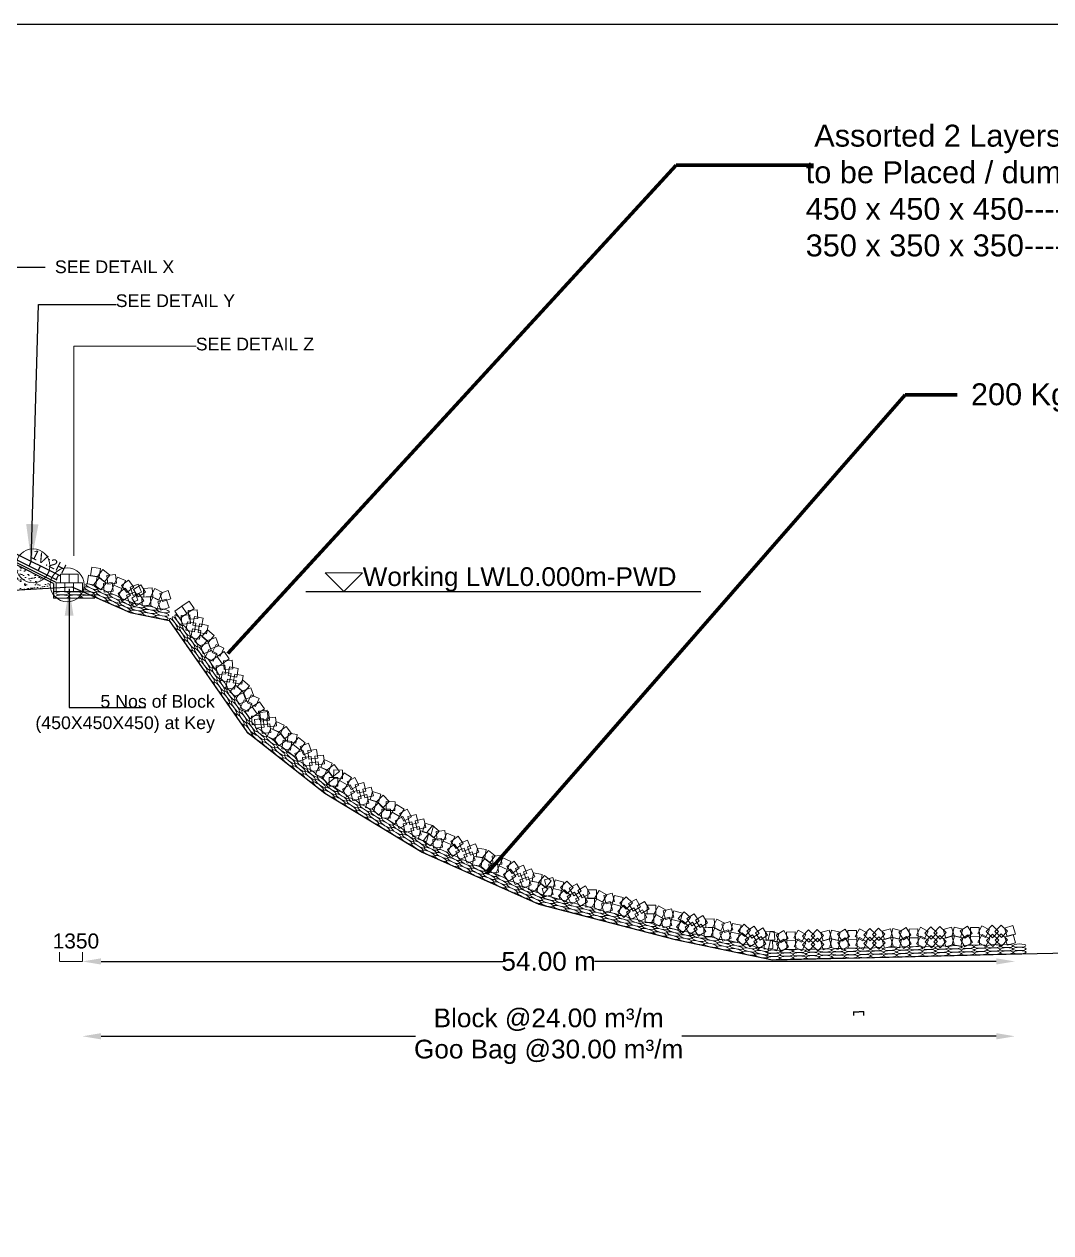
# Model space of a CAD drawing. Header units: inches. Extents: x 66615 to 414904, y -29123 to 90068.
# Drawn here: x 153969 to 156711, y 76507 to 79737 of the extents above; entities that cross this region are included whole.
import ezdxf

# ---------------------------------------------------------------- set-up
doc = ezdxf.new("R2010")
doc.units = ezdxf.units.IN
doc.header["$LTSCALE"] = 7
doc.header["$MEASUREMENT"] = 0
doc.header["$PDMODE"] = 3
for name, color, linetype, lineweight in [('Cross Section Labels', 7, 'Continuous', 9), ('Existing_Bed_Level for Xsection', 7, 'Continuous', 25), ('Long Section Labels', 7, 'Continuous', 9)]:
    doc.layers.add(name, color=color, linetype=linetype, lineweight=lineweight)
doc.styles.get("Standard").update_dxf_attribs({"font": 'arial.ttf'})
doc.dimstyles.new('Appron Lebeling Style', dxfattribs={"dimtxt": 50, "dimasz": 50, "dimexe": 0.18, "dimexo": 0.0625, "dimgap": 0.09, "dimtad": 0, "dimtih": 1, "dimtoh": 1, "dimdec": 4, "dimzin": 0, "dimdsep": 46, "dimtxsty": 'Standard', "dimcen": 0.09, "dimse1": 1, "dimse2": 1, "dimadec": 0, "dimazin": 0, "dimtfac": 1, "dimtdec": 4, "dimtofl": 0, "dimtmove": 0, "dimatfit": 3, "dimfxl": 1, "dimtolj": 1, "dimtzin": 0, "dimarcsym": 0})
doc.dimstyles.get("Standard").update_dxf_attribs({"dimtxt": 0.18, "dimasz": 0.18, "dimexe": 0.18, "dimexo": 0.0625, "dimgap": 0.09, "dimtad": 0, "dimtih": 1, "dimtoh": 1, "dimdec": 4, "dimzin": 0, "dimdsep": 46, "dimtxsty": 'Standard', "dimcen": 0.09, "dimadec": 0, "dimazin": 0, "dimtfac": 1, "dimtdec": 4, "dimtofl": 0, "dimtmove": 0, "dimatfit": 3, "dimfxl": 1, "dimtolj": 1, "dimtzin": 0, "dimarcsym": 0})

# ---------------------------------------------------------------- blocks, each defined once
blk = doc.blocks.new('*D41')
at = {"layer": 'Cross Section Labels', "color": 0, "lineweight": -2, "transparency": 16777216}
for p, q in [((154174.3, 77232.5), (155247.2, 77232.5)), ((156565.3, 77232.5), (155492.4, 77232.5))]:
    blk.add_line(p, q, dxfattribs=at)
at = {"layer": 'Cross Section Labels', "color": 0, "transparency": 16777216}
for points in [[(154174.3, 77240.9), (154174.3, 77224.2), (154124.3, 77232.5)], [(156565.3, 77240.9), (156565.3, 77224.2), (156615.3, 77232.5)]]:
    blk.add_solid(points, dxfattribs=at)
at = {"layer": 'Defpoints', "color": 0, "transparency": 16777216}
for p in [(154124.3, 78220.5), (156615.3, 77252.3), (156615.3, 77232.5)]:
    blk.add_point(p, dxfattribs=at)
at = {"layer": 'Cross Section Labels', "color": 0, "transparency": 16777216, "insert": (155369.8, 77232.5), "char_height": 50, "attachment_point": 5}
blk.add_mtext('\\A1;54.00 m', dxfattribs=at)
blk = doc.blocks.new('*D42')
at = {"layer": 'Cross Section Labels', "color": 0, "lineweight": -2, "transparency": 16777216}
for p, q in [((154174.3, 77032.5), (155014.2, 77032.5)), ((156565.3, 77032.5), (155725.4, 77032.5))]:
    blk.add_line(p, q, dxfattribs=at)
at = {"layer": 'Cross Section Labels', "color": 0, "transparency": 16777216}
for points in [[(154174.3, 77040.9), (154174.3, 77024.2), (154124.3, 77032.5)], [(156565.3, 77040.9), (156565.3, 77024.2), (156615.3, 77032.5)]]:
    blk.add_solid(points, dxfattribs=at)
at = {"layer": 'Defpoints', "color": 0, "transparency": 16777216}
for p in [(154124.3, 78220.5), (156615.3, 77252.3), (156615.3, 77032.5)]:
    blk.add_point(p, dxfattribs=at)
at = {"layer": 'Cross Section Labels', "color": 0, "transparency": 16777216, "insert": (155369.8, 77032.5), "char_height": 50, "attachment_point": 5}
blk.add_mtext('\\A1;Block @24.00 m³/m ^JGoo Bag @30.00 m³/m ', dxfattribs=at)
blk = doc.blocks.new('*D43')
at = {"layer": 'Cross Section Labels', "color": 0, "lineweight": -2, "transparency": 16777216}
for p, q in [((156185.3, 77088.1), (156185.3, 77098.3)), ((156185.5, 77098.1), (156198.2, 77098.1)), ((156212, 77098.1), (156199.3, 77098.1)), ((156212.2, 77088.1), (156212.2, 77098.3))]:
    blk.add_line(p, q, dxfattribs=at)
at = {"layer": 'Cross Section Labels', "color": 0, "transparency": 16777216}
for points in [[(156185.5, 77098.2), (156185.5, 77098.1), (156185.3, 77098.1)], [(156212, 77098.2), (156212, 77098.1), (156212.2, 77098.1)]]:
    blk.add_solid(points, dxfattribs=at)
at = {"layer": 'Defpoints', "color": 0, "transparency": 16777216}
for p in [(156185.3, 77088), (156212.2, 77098.1), (156212.2, 77088)]:
    blk.add_point(p, dxfattribs=at)
at = {"layer": 'Cross Section Labels', "color": 0, "transparency": 16777216, "insert": (156198.8, 77098.1), "char_height": 0.18, "attachment_point": 5}
blk.add_mtext('\\A1;26.9100', dxfattribs=at)

msp = doc.modelspace()

# ---------------------------------------------------------------- hatches: boundary and pattern name
at = {"layer": 'Cross Section Labels'}
h = msp.add_hatch(dxfattribs=at)
h.set_pattern_fill('AR-SAND', color=256, scale=10, style=0)
h.set_pattern_definition([(37.5, (7493.77, 156424.807), (-0.6299336, 19.2682377), [0, -15.2, 0, -17, 0, -16.25]), (7.5, (7493.77, 156424.807), (17.697767, 28.2214607), [0, -8.2, 0, -13.7, 0, -5.25]), (327.5, (7481.47, 156424.807), (31.1414186, 0.0565905), [0, -5, 0, -18, 0, -23.5]), (317.5, (7481.47, 156424.807), (30.061266, 8.7767556), [0, -2.5, 0, -11.8, 0, -13.5])])
h.paths.add_polyline_path([(153947.16941, 78289.5636, -0.0159602917), (153947.26163, 78292.45199), (153932.60961, 78299.778), (153921.95026, 78299.778, -0.5772823505), (153843.5313, 78299.778), (153837.9695, 78299.778), (153837.9695, 78315.66677, -0.0374500149), (153837.4629, 78322.42093, -0.0248765138), (153837.68678, 78326.918), (153692.59664, 78326.918), (153601.99676, 78262.95621), (153731.75902, 78243.92441), (153939.75902, 78224.68441), (154039.40449, 78229.99884, -0.0471541176), (154038.60265, 78238.48223, -0.0441403114), (154039.30565, 78246.42997), (154021.86938, 78255.14811, -0.6403103031)])
h.paths.add_polyline_path([(153921.95026, 78299.778), (153843.5313, 78299.778, 0.5772823505)], flags=17)
h.paths.add_polyline_path([(153947.26163, 78292.45199, 0.0159602917), (153947.16941, 78289.5636, 0.6403103031), (154021.86938, 78255.14811)], flags=17)

# ---------------------------------------------------------------- linework, layer by layer
at = {"color": 0, "linetype": 'Continuous', "lineweight": -3, "ltscale": 0.5}
for p, q in [((154057.17835, 78251.05691), (153932.59618, 78313.348)), ((154066.43513, 78261.60024), (153939.26235, 78325.18663)), ((154054.00496, 78245.05775), (153930.99446, 78306.563)), ((154047.21996, 78242.47282), (153932.60961, 78299.778)), ((153981.74317, 78288.7745), (153987.81186, 78300.91188)), ((154006.01793, 78276.63712), (154012.08661, 78288.7745)), ((154030.29268, 78264.49975), (154036.36137, 78276.63712)), ((154054.56743, 78252.36237), (154060.63612, 78264.49975))]:
    msp.add_line(p, q, dxfattribs=at)
at = {"color": 0, "lineweight": -3, "ltscale": 0.5}
msp.add_line((154047.21996, 78242.47282), (154047.21996, 78202.79801), dxfattribs=at)
msp.add_lwpolyline([(152575.75902, 79736.68441), (162575.75902, 79736.68441), (162575.75902, 72665.68441), (152575.75902, 72665.68441)], close=True)
at = {"layer": 'Cross Section Labels'}
for p, q in [((154054.13918, 78220.52441), (154047.21996, 78220.52441)), ((154047.21996, 78202.79801), (154157.55739, 78202.79801)), ((154063.58918, 77232.52441), (154063.58918, 77257.52441)), ((154124.33918, 77232.52441), (154124.33918, 77257.52441)), ((154063.76918, 77232.52441), (154093.43044, 77232.52441)), ((154124.15918, 77232.52441), (154093.43044, 77232.52441))]:
    msp.add_line(p, q, dxfattribs=at)
msp.add_lwpolyline([(154101.5141, 78316.06986), (154101.5141, 78876.57871), (154428.65966, 78876.57871)], dxfattribs=at)
msp.add_lwpolyline([(154823.02913, 78220.52441), (154873.02913, 78270.52441), (154773.02913, 78270.52441)], close=True, dxfattribs=at)
for centre in [(153992.44728, 78289.5636), (154083.88053, 78238.48223)]:
    msp.add_circle(centre, 45.27788, dxfattribs=at)
msp.add_solid([(154063.76918, 77232.55441), (154063.76918, 77232.49441), (154063.58918, 77232.52441)], dxfattribs=at)
at = {"layer": 'Existing_Bed_Level for Xsection'}
for points in [[(153575.75902, 78266.80441), (153731.75902, 78243.92441), (153939.75902, 78224.68441), (154095.75902, 78233.00441), (154251.75902, 78164.88441), (154355.75902, 78143.56441), (154563.75902, 77846.12441), (154771.75902, 77681.80441), (155031.75902, 77524.76441), (155343.75902, 77385.92441), (155707.75902, 77290.76441), (155967.75902, 77236.68441), (156279.75902, 77243.96441), (156591.75902, 77251.76441), (156799.75902, 77256.44441), (157111.75902, 77264.76441), (157423.75902, 77274.12441), (157735.75902, 77300.17641), (158047.75902, 77299.60441), (158411.75902, 77310.52441)], [(154721.19003, 78220.52441), (155776.64441, 78220.52441)]]:
    msp.add_lwpolyline(points, dxfattribs=at)
at = {"layer": 'Long Section Labels'}
for points in [[(154173.03465, 78282.13726), (154149.8964, 78285.62742), (154146.40624, 78262.48917), (154169.54449, 78258.99901)], [(154197.60829, 78264.79323), (154179.32091, 78279.39226), (154164.72188, 78261.10488), (154183.00926, 78246.50585)], [(154089.23918, 78267.32441), (154065.83918, 78267.32441), (154065.83918, 78243.92441), (154089.23918, 78243.92441)], [(154112.63918, 78267.32441), (154089.23918, 78267.32441), (154089.23918, 78243.92441), (154112.63918, 78243.92441)], [(154163.6705, 78260.69262), (154140.53224, 78264.18278), (154137.04208, 78241.04453), (154160.18034, 78237.55437)], [(154188.24413, 78243.34859), (154169.95675, 78257.94762), (154155.35772, 78239.66024), (154173.6451, 78225.06121)], [(154212.93795, 78266.51191), (154189.68271, 78263.91312), (154192.2815, 78240.65788), (154215.53674, 78243.25667)], [(154239.45876, 78250.26098), (154218.01412, 78259.62514), (154208.64996, 78238.1805), (154230.0946, 78228.81634)], [(154261.8612, 78232.39518), (154247.9604, 78251.21878), (154229.1368, 78237.31798), (154243.0376, 78218.49438)], [(154077.53918, 78243.92441), (154054.13918, 78243.92441), (154054.13918, 78220.52441), (154077.53918, 78220.52441)], [(154100.93918, 78243.92441), (154077.53918, 78243.92441), (154077.53918, 78220.52441), (154100.93918, 78220.52441)], [(154124.33918, 78243.92441), (154100.93918, 78243.92441), (154100.93918, 78220.52441), (154124.33918, 78220.52441)], [(154203.57379, 78245.06728), (154180.31855, 78242.46848), (154182.91734, 78219.21324), (154206.17258, 78221.81203)], [(154230.0946, 78228.81634), (154208.64996, 78238.1805), (154199.28581, 78216.73586), (154220.73044, 78207.3717)], [(154252.49704, 78210.95054), (154238.59624, 78229.77414), (154219.77265, 78215.87334), (154233.67344, 78197.04974)], [(154264.20698, 78219.20879), (154242.41847, 78210.67528), (154250.95198, 78188.88677), (154272.74049, 78197.42028)], [(154273.57114, 78240.65343), (154251.78263, 78232.11992), (154260.31614, 78210.33141), (154282.10465, 78218.86492)], [(154288.44071, 78196.38622), (154275.54661, 78215.91319), (154256.01965, 78203.01909), (154268.91375, 78183.49213)], [(154293.13998, 78219.30951), (154280.24588, 78238.83647), (154260.71892, 78225.94237), (154273.61302, 78206.41541)], [(154310.83256, 78230.30501), (154287.47439, 78228.90649), (154288.87291, 78205.54832), (154312.23108, 78206.94684)], [(154338.47609, 78218.45114), (154317.55226, 78228.92747), (154307.07594, 78208.00364), (154327.99976, 78197.52732)], [(154353.11307, 78223.32055), (154330.90687, 78215.94189), (154338.28552, 78193.73569), (154360.49173, 78201.11435)], [(154306.13329, 78207.38173), (154282.77512, 78205.98321), (154284.17363, 78182.62504), (154307.5318, 78184.02356)], [(154333.77682, 78195.52786), (154312.85299, 78206.00419), (154302.37666, 78185.08036), (154323.30049, 78174.60403)], [(154348.4138, 78200.39727), (154326.20759, 78193.01861), (154333.58625, 78170.81241), (154355.79245, 78178.19107)], [(154403.65947, 78162.17538), (154390.24946, 78181.35171), (154371.07313, 78167.94169), (154384.48315, 78148.76536)], [(154422.8358, 78175.5854), (154409.42578, 78194.76172), (154390.24946, 78181.35171), (154403.65947, 78162.17538)], [(154413.45141, 78135.24633), (154411.4122, 78158.5573), (154388.10122, 78156.51809), (154390.14044, 78133.20712)], [(154432.62774, 78148.65635), (154430.58853, 78171.96732), (154407.27755, 78169.92811), (154409.31676, 78146.61713)], [(154446.92614, 78149.59282), (154423.88575, 78153.67939), (154419.79918, 78130.63899), (154442.83958, 78126.55242)], [(154427.74982, 78136.1828), (154404.70942, 78140.26937), (154400.62285, 78117.22897), (154423.66325, 78113.1424)], [(154437.08407, 78093.97363), (154441.15229, 78117.01727), (154418.10864, 78121.08549), (154414.04042, 78098.04185)], [(154456.26039, 78107.38365), (154460.32861, 78130.42729), (154437.28497, 78134.49551), (154433.21675, 78111.45187)], [(154476.66662, 78103.19863), (154458.74732, 78118.24718), (154443.69877, 78100.32788), (154461.61807, 78085.27933)], [(154457.49029, 78089.78861), (154439.57099, 78104.83716), (154424.52245, 78086.91786), (154442.44175, 78071.86931)], [(154488.58309, 78075.58203), (154480.59762, 78097.5773), (154458.60234, 78089.59183), (154466.58781, 78067.59655)], [(154469.40676, 78062.17201), (154461.42129, 78084.16729), (154439.42601, 78076.18181), (154447.41149, 78054.18654)], [(154483.38166, 78055.64097), (154462.18602, 78065.55584), (154452.27115, 78044.3602), (154473.46679, 78034.44533)], [(154502.55799, 78069.05099), (154481.36234, 78078.96586), (154471.44747, 78057.77022), (154492.64312, 78047.85535)], [(154516.70592, 78041.35113), (154503.2959, 78060.52745), (154484.11958, 78047.11743), (154497.52959, 78027.94111)], [(154497.52959, 78027.94111), (154484.11958, 78047.11743), (154464.94325, 78033.70742), (154478.35327, 78014.53109)], [(154507.32153, 78001.01205), (154505.28232, 78024.32303), (154481.97135, 78022.28382), (154484.01056, 77998.97284)], [(154526.49786, 78014.42207), (154524.45865, 78037.73305), (154501.14767, 78035.69384), (154503.18688, 78012.38286)], [(154521.61994, 78001.94853), (154498.57954, 78006.0351), (154494.49297, 77982.9947), (154517.53337, 77978.90813)], [(154540.79627, 78015.35854), (154517.75587, 78019.44511), (154513.6693, 77996.40471), (154536.7097, 77992.31815)], [(154550.13051, 77973.14937), (154554.19873, 77996.19302), (154531.15509, 78000.26124), (154527.08687, 77977.21759)], [(154530.95419, 77959.73935), (154535.02241, 77982.783), (154511.97876, 77986.85122), (154507.91054, 77963.80757)], [(154551.36041, 77955.55434), (154533.44112, 77970.60288), (154518.39257, 77952.68358), (154536.31187, 77937.63504)], [(154570.53674, 77968.96436), (154552.61744, 77984.0129), (154537.56889, 77966.0936), (154555.48819, 77951.04506)], [(154582.45321, 77941.34775), (154574.46774, 77963.34303), (154552.47246, 77955.35756), (154560.45793, 77933.36228)], [(154563.27688, 77927.93773), (154555.29141, 77949.93301), (154533.29614, 77941.94754), (154541.28161, 77919.95226)], [(154577.25178, 77921.4067), (154556.05614, 77931.32157), (154546.14127, 77910.12592), (154567.33692, 77900.21106)], [(154596.42811, 77934.81672), (154575.23246, 77944.73159), (154565.31759, 77923.53594), (154586.51324, 77913.62107)], [(154610.57604, 77907.11685), (154597.16602, 77926.29318), (154577.9897, 77912.88316), (154591.39972, 77893.70683)], [(154591.39972, 77893.70683), (154577.9897, 77912.88316), (154558.81337, 77899.47314), (154572.22339, 77880.29682)], [(154620.36798, 77880.1878), (154618.32877, 77903.49877), (154595.01779, 77901.45956), (154597.057, 77878.14859)], [(154621.59351, 77900.05044), (154598.35182, 77897.33314), (154601.06912, 77874.09144), (154624.31081, 77876.80874)], [(154601.19166, 77866.77778), (154599.15244, 77890.08876), (154575.84147, 77888.04955), (154577.88068, 77864.73857)], [(154607.08789, 77881.68888), (154583.84619, 77878.97158), (154586.56349, 77855.72989), (154609.80518, 77858.44719)], [(154628.17491, 77843.9519), (154625.4391, 77867.19142), (154602.19958, 77864.45561), (154604.93539, 77841.21609)], [(154642.68054, 77862.31345), (154639.94473, 77885.55297), (154616.70521, 77882.81717), (154619.44101, 77859.57765)], [(154663.42784, 77864.17836), (154641.93575, 77873.43309), (154632.68102, 77851.941), (154654.17311, 77842.68627)], [(154682.78813, 77841.15971), (154668.81033, 77859.9262), (154650.04384, 77845.94839), (154664.02164, 77827.18191)], [(154648.92221, 77845.81681), (154627.43012, 77855.07154), (154618.17539, 77833.57945), (154639.66748, 77824.32472)], [(154668.2825, 77822.79816), (154654.3047, 77841.56464), (154635.53821, 77827.58684), (154649.51601, 77808.82035)], [(154698.05138, 77838.92694), (154674.89902, 77842.32227), (154671.5037, 77819.16991), (154694.65606, 77815.77458)], [(154719.57269, 77816.47076), (154701.21113, 77830.97639), (154686.7055, 77812.61483), (154705.06706, 77798.1092)], [(154683.54576, 77820.56538), (154660.3934, 77823.96071), (154656.99807, 77800.80835), (154680.15043, 77797.41302)], [(154705.06706, 77798.1092), (154686.7055, 77812.61483), (154672.19987, 77794.25328), (154690.56143, 77779.74765)], [(154722.19483, 77775.13758), (154713.53305, 77796.87542), (154691.79521, 77788.21364), (154700.45699, 77766.4758)], [(154736.70046, 77793.49913), (154728.03868, 77815.23697), (154706.30084, 77806.5752), (154714.96262, 77784.83736)], [(154750.1244, 77798.51103), (154726.88271, 77795.79373), (154729.60001, 77772.55204), (154752.8417, 77775.26934)], [(154735.61878, 77780.14948), (154712.37708, 77777.43218), (154715.09438, 77754.19049), (154738.33607, 77756.90778)], [(154756.7058, 77742.41249), (154753.96999, 77765.65202), (154730.73047, 77762.91621), (154733.46628, 77739.67669)], [(154771.21143, 77760.77405), (154768.47562, 77784.01357), (154745.2361, 77781.27777), (154747.9719, 77758.03824)], [(154791.95873, 77762.63896), (154770.46664, 77771.89369), (154761.21191, 77750.4016), (154782.704, 77741.14687)], [(154777.4531, 77744.2774), (154755.96101, 77753.53213), (154746.70628, 77732.04004), (154768.19837, 77722.78531)], [(154796.81339, 77721.25875), (154782.83559, 77740.02524), (154764.0691, 77726.04744), (154778.0469, 77707.28095)], [(154811.31902, 77739.62031), (154797.34122, 77758.38679), (154778.57473, 77744.40899), (154792.55253, 77725.6425)], [(154819.20871, 77743.80118), (154795.81356, 77744.27747), (154795.33728, 77720.88231), (154818.73243, 77720.40603)], [(154843.36688, 77724.20961), (154823.33698, 77736.30767), (154811.23892, 77716.27777), (154831.26882, 77704.17971)], [(154807.11065, 77723.77128), (154783.7155, 77724.24756), (154783.23922, 77700.85241), (154806.63437, 77700.37613)], [(154831.26882, 77704.17971), (154811.23892, 77716.27777), (154799.14086, 77696.24786), (154819.17076, 77684.1498)], [(154851.13226, 77683.52784), (154839.82262, 77704.01325), (154819.33721, 77692.70361), (154830.64685, 77672.2182)], [(154863.23032, 77703.55774), (154851.92068, 77724.04315), (154831.43527, 77712.73351), (154842.74491, 77692.2481)], [(154875.92296, 77710.20744), (154853.20283, 77704.60782), (154858.80244, 77681.88769), (154881.52257, 77687.48731)], [(154901.55928, 77675.40052), (154895.94158, 77698.11619), (154873.22592, 77692.49849), (154878.84362, 77669.78282)], [(154863.8249, 77690.17754), (154841.10477, 77684.57792), (154846.70438, 77661.85779), (154869.42451, 77667.45741)], [(154889.46122, 77655.37062), (154883.84352, 77678.08629), (154861.12786, 77672.46858), (154866.74556, 77649.75292)], [(154909.813, 77659.8129), (154887.33309, 77666.3101), (154880.83589, 77643.83019), (154903.3158, 77637.33299)], [(154921.91106, 77679.8428), (154899.43115, 77686.34), (154892.93395, 77663.86009), (154915.41386, 77657.36289)], [(154943.99541, 77659.42319), (154927.7826, 77676.29639), (154910.9094, 77660.08358), (154927.1222, 77643.21038)], [(154931.89735, 77639.39329), (154915.68454, 77656.26649), (154898.81134, 77640.05368), (154915.02414, 77623.18048)], [(154947.31996, 77639.08486), (154923.92481, 77639.56114), (154923.44852, 77616.16599), (154946.84368, 77615.6897)], [(154959.41802, 77659.11476), (154936.02287, 77659.59104), (154935.54658, 77636.19589), (154958.94174, 77635.71961)], [(154983.57619, 77639.52318), (154963.54628, 77651.62125), (154951.44822, 77631.59134), (154971.47813, 77619.49328)], [(155003.43963, 77618.87132), (154992.12999, 77639.35673), (154971.64458, 77628.04709), (154982.95422, 77607.56168)], [(154971.47813, 77619.49328), (154951.44822, 77631.59134), (154939.35016, 77611.56144), (154959.38006, 77599.46338)], [(154991.34157, 77598.84142), (154980.03193, 77619.32683), (154959.54652, 77608.01719), (154970.85616, 77587.53178)], [(155004.03421, 77605.49111), (154981.31407, 77599.8915), (154986.91369, 77577.17137), (155009.63382, 77582.77098)], [(155016.13227, 77625.52102), (154993.41214, 77619.9214), (154999.01175, 77597.20127), (155021.73188, 77602.80088)], [(155041.76859, 77590.7141), (155036.15089, 77613.42977), (155013.43522, 77607.81206), (155019.05293, 77585.0964)], [(155062.12036, 77595.15638), (155039.64045, 77601.65358), (155033.14325, 77579.17367), (155055.62316, 77572.67647)], [(155029.67053, 77570.6842), (155024.05283, 77593.39987), (155001.33716, 77587.78216), (155006.95487, 77565.0665)], [(155050.0223, 77575.12648), (155027.54239, 77581.62368), (155021.04519, 77559.14377), (155043.5251, 77552.64657)], [(155068.07034, 77559.4915), (155049.88526, 77574.21777), (155035.15899, 77556.0327), (155053.34406, 77541.30642)], [(155077.58389, 77580.87028), (155059.39882, 77595.59655), (155044.67255, 77577.41148), (155062.85762, 77562.6852)], [(155092.92517, 77582.48196), (155069.65236, 77580.04549), (155072.08883, 77556.77268), (155095.36164, 77559.20915)], [(155119.33195, 77566.04637), (155097.95317, 77575.55993), (155088.43961, 77554.18115), (155109.81839, 77544.66759)], [(155083.41161, 77561.10318), (155060.1388, 77558.66671), (155062.57527, 77535.3939), (155085.84808, 77537.83037)], [(155109.81839, 77544.66759), (155088.43961, 77554.18115), (155078.92605, 77532.80237), (155100.30483, 77523.28881)], [(155132.09563, 77526.64592), (155118.32651, 77545.56605), (155099.40638, 77531.79693), (155113.1755, 77512.8768)], [(155141.60918, 77548.0247), (155127.84006, 77566.94483), (155108.91993, 77553.17571), (155122.68905, 77534.25558)], [(155153.37646, 77556.20105), (155131.52894, 77547.81977), (155139.91022, 77525.97225), (155161.75774, 77534.35353)], [(155183.14188, 77524.85201), (155174.7432, 77546.69285), (155152.90236, 77538.29417), (155161.30104, 77516.45333)], [(155202.78333, 77531.79044), (155179.66999, 77535.44196), (155176.01847, 77512.32862), (155199.13181, 77508.67711)], [(155143.8629, 77534.82227), (155122.01538, 77526.44099), (155130.39666, 77504.59347), (155152.24418, 77512.97475)], [(155173.62832, 77503.47323), (155165.22964, 77525.31407), (155143.3888, 77516.91539), (155151.78748, 77495.07455)], [(155193.26977, 77510.41166), (155170.15643, 77514.06318), (155166.50491, 77490.94984), (155189.61825, 77487.29833)], [(155217.72179, 77492.8966), (155199.53672, 77507.62287), (155184.81045, 77489.4378), (155202.99552, 77474.71152)], [(155227.23535, 77514.27538), (155209.05028, 77529.00165), (155194.32401, 77510.81658), (155212.50908, 77496.0903)], [(155242.57663, 77515.88706), (155219.30382, 77513.45059), (155221.74029, 77490.17778), (155245.0131, 77492.61425)], [(155268.98341, 77499.45147), (155247.60463, 77508.96503), (155238.09107, 77487.58625), (155259.46985, 77478.07269)], [(155233.06307, 77494.50828), (155209.79026, 77492.07181), (155212.22673, 77468.799), (155235.49954, 77471.23547)], [(155259.46985, 77478.07269), (155238.09107, 77487.58625), (155228.57751, 77466.20747), (155249.95629, 77456.69391)], [(155281.74709, 77460.05102), (155267.97797, 77478.97115), (155249.05784, 77465.20203), (155262.82696, 77446.2819)], [(155291.26064, 77481.4298), (155277.49152, 77500.34993), (155258.57139, 77486.58081), (155272.34051, 77467.66068)], [(155303.02792, 77489.60615), (155281.1804, 77481.22487), (155289.56168, 77459.37735), (155311.4092, 77467.75863)], [(155332.79334, 77458.25711), (155324.39466, 77480.09795), (155302.55382, 77471.69927), (155310.9525, 77449.85843)], [(155293.51436, 77468.22737), (155271.66684, 77459.84609), (155280.04812, 77437.99857), (155301.89564, 77446.37985)], [(155323.27978, 77436.87833), (155314.8811, 77458.71917), (155293.04026, 77450.32049), (155301.43894, 77428.47965)], [(155342.92123, 77443.81676), (155319.80789, 77447.46828), (155316.15637, 77424.35494), (155339.26971, 77420.70343)], [(155352.43479, 77465.19554), (155329.32145, 77468.84706), (155325.66993, 77445.73372), (155348.78327, 77442.08221)], [(155367.37325, 77426.3017), (155349.18818, 77441.02797), (155334.46191, 77422.8429), (155352.64698, 77408.11662)], [(155376.88681, 77447.68048), (155358.70174, 77462.40675), (155343.97546, 77444.22168), (155362.16054, 77429.4954)], [(155381.30359, 77456.31707), (155358.73455, 77450.1366), (155364.91502, 77427.56756), (155387.48407, 77433.74803)], [(155410.02729, 77444.38411), (155387.38814, 77450.30263), (155381.46962, 77427.66348), (155404.10877, 77421.74496)], [(155434.93354, 77430.21601), (155418.27687, 77446.6512), (155401.84168, 77429.99454), (155418.49834, 77413.55935)], [(155445.21816, 77440.19338), (155425.02013, 77428.37815), (155436.83536, 77408.18012), (155457.03339, 77419.99535)], [(155375.38507, 77433.67792), (155352.81603, 77427.49745), (155358.9965, 77404.92841), (155381.56555, 77411.10888)], [(155404.10877, 77421.74496), (155381.46962, 77427.66348), (155375.5511, 77405.02433), (155398.19025, 77399.10581)], [(155429.01501, 77407.57686), (155412.35835, 77424.01205), (155395.92316, 77407.35539), (155412.57982, 77390.9202)], [(155439.29964, 77417.55423), (155419.10161, 77405.739), (155430.91684, 77385.54097), (155451.11487, 77397.3562)], [(155473.75735, 77391.45043), (155461.92604, 77411.63904), (155441.73743, 77399.80773), (155453.56873, 77379.61912)], [(155479.67587, 77414.08958), (155467.84456, 77434.27819), (155447.65595, 77422.44688), (155459.48726, 77402.25827)], [(155497.93118, 77424.12312), (155474.53165, 77423.97584), (155474.67893, 77400.5763), (155498.07847, 77400.72359)], [(155524.90119, 77410.8078), (155504.5676, 77422.38817), (155492.98722, 77402.05458), (155513.32082, 77390.47421)], [(155539.77764, 77414.88743), (155517.2086, 77408.70696), (155523.38907, 77386.13791), (155545.95812, 77392.31839)], [(155568.50134, 77402.95447), (155545.86219, 77408.87299), (155539.94367, 77386.23384), (155562.58282, 77380.31532)], [(155492.01266, 77401.48397), (155468.61313, 77401.33669), (155468.76041, 77377.93715), (155492.15995, 77378.08444)], [(155518.98267, 77388.16865), (155498.64908, 77399.74902), (155487.0687, 77379.41543), (155507.4023, 77367.83506)], [(155533.85912, 77392.24828), (155511.29008, 77386.06781), (155517.47055, 77363.49876), (155540.0396, 77369.67924)], [(155562.58282, 77380.31532), (155539.94367, 77386.23384), (155534.02515, 77363.59469), (155556.6643, 77357.67617)], [(155587.48906, 77366.14721), (155570.8324, 77382.58241), (155554.39721, 77365.92575), (155571.05387, 77349.49055)], [(155593.40759, 77388.78636), (155576.75092, 77405.22156), (155560.31573, 77388.5649), (155576.97239, 77372.1297)], [(155597.77369, 77376.12459), (155577.57566, 77364.30936), (155589.39089, 77344.11133), (155609.58892, 77355.92656)], [(155603.69221, 77398.76374), (155583.49418, 77386.94851), (155595.30941, 77366.75048), (155615.50744, 77378.56571)], [(155638.14992, 77372.65994), (155626.31861, 77392.84855), (155606.13, 77381.01724), (155617.96131, 77360.82863)], [(155656.40523, 77382.69348), (155633.0057, 77382.54619), (155633.15298, 77359.14666), (155656.55252, 77359.29394)], [(155683.37524, 77369.37816), (155663.04165, 77380.95853), (155651.46127, 77360.62494), (155671.79487, 77349.04456)], [(155632.2314, 77350.02079), (155620.40009, 77370.2094), (155600.21148, 77358.37809), (155612.04279, 77338.18948)], [(155650.48671, 77360.05433), (155627.08718, 77359.90704), (155627.23446, 77336.50751), (155650.634, 77336.65479)], [(155677.45672, 77346.73901), (155657.12313, 77358.31938), (155645.54275, 77337.98579), (155665.87635, 77326.40541)], [(155692.33317, 77350.81864), (155669.76413, 77344.63816), (155675.9446, 77322.06912), (155698.51365, 77328.24959)], [(155698.25169, 77373.45779), (155675.68265, 77367.27731), (155681.86312, 77344.70827), (155704.43217, 77350.88874)], [(155721.05687, 77338.88567), (155698.41772, 77344.80419), (155692.4992, 77322.16504), (155715.13835, 77316.24652)], [(155726.97539, 77361.52482), (155704.33624, 77367.44334), (155698.41772, 77344.80419), (155721.05687, 77338.88567)], [(155744.19585, 77326.6075), (155726.72878, 77342.17867), (155711.15761, 77324.7116), (155728.62468, 77309.14043)], [(155748.96106, 77349.51717), (155731.49399, 77365.08834), (155715.92282, 77347.62126), (155733.38989, 77332.05009)], [(155758.72757, 77360.00224), (155739.15337, 77347.17997), (155751.97564, 77327.60577), (155771.54984, 77340.42804)], [(155794.46219, 77335.67573), (155781.62433, 77355.23971), (155762.06035, 77342.40186), (155774.89821, 77322.83787)], [(155812.18633, 77346.62028), (155788.82424, 77345.28898), (155790.15554, 77321.92688), (155813.51764, 77323.25819)], [(155839.79565, 77334.68693), (155818.90205, 77345.22342), (155808.36556, 77324.32982), (155829.25916, 77313.79333)], [(155753.96236, 77337.09258), (155734.38816, 77324.2703), (155747.21043, 77304.6961), (155766.78463, 77317.51838)], [(155789.69698, 77312.76607), (155776.85912, 77332.33005), (155757.29514, 77319.49219), (155770.133, 77299.92821)], [(155807.42112, 77323.71062), (155784.05903, 77322.37931), (155785.39033, 77299.01722), (155808.75243, 77300.34852)], [(155835.03044, 77311.77726), (155814.13684, 77322.31375), (155803.60035, 77301.42015), (155824.49395, 77290.88366)], [(155849.68136, 77316.60453), (155827.45402, 77309.2898), (155834.76875, 77287.06246), (155856.99609, 77294.37719)], [(155854.44657, 77339.5142), (155832.21923, 77332.19947), (155839.53396, 77309.97213), (155861.7613, 77317.28686)], [(155878.97216, 77306.14051), (155856.0625, 77310.90572), (155851.29729, 77287.99606), (155874.20695, 77283.23085)], [(155883.73737, 77329.05018), (155860.82771, 77333.81539), (155856.0625, 77310.90572), (155878.97216, 77306.14051)], [(155909.32872, 77316.16069), (155891.86165, 77331.73186), (155876.29048, 77314.26479), (155893.75755, 77298.69362)], [(155919.09523, 77326.64577), (155899.52103, 77313.82349), (155912.3433, 77294.24929), (155931.9175, 77307.07157)], [(155954.82985, 77302.31926), (155941.99199, 77321.88324), (155922.42801, 77309.04538), (155935.26587, 77289.4814)], [(155972.55399, 77313.26381), (155949.19189, 77311.93251), (155950.5232, 77288.57041), (155973.8853, 77289.90171)], [(155984.68429, 77306.98863), (155961.94761, 77312.52066), (155956.41559, 77289.78398), (155979.15227, 77284.25195)], [(155997.86171, 77315.00786), (155977.86787, 77302.85029), (155990.02544, 77282.85645), (156010.01928, 77295.01402)], [(156028.7611, 77311.44775), (156005.36746, 77310.9019), (156005.91331, 77287.50827), (156029.30695, 77288.05412)], [(156056.6063, 77304.68752), (156036.06718, 77315.89932), (156024.85538, 77295.3602), (156045.3945, 77284.1484)], [(156063.74508, 77317.11166), (156047.58252, 77300.19032), (156064.50386, 77284.02776), (156080.66642, 77300.9491)], [(156104.05974, 77301.50812), (156087.12554, 77317.6572), (156070.97646, 77300.723), (156087.91066, 77284.57392)], [(156118.84546, 77316.18161), (156096.39154, 77309.59513), (156102.97801, 77287.14122), (156125.43193, 77293.72769)], [(156148.43972, 77310.80959), (156125.70304, 77316.34162), (156120.17101, 77293.60494), (156142.9077, 77288.07291)], [(156161.61714, 77318.82882), (156141.6233, 77306.67125), (156153.78087, 77286.67741), (156173.7747, 77298.83498)], [(156192.51652, 77315.26871), (156169.12289, 77314.72286), (156169.66874, 77291.32923), (156193.06238, 77291.87508)], [(156220.36173, 77308.50848), (156199.8226, 77319.72028), (156188.6108, 77299.18116), (156209.14993, 77287.96936)], [(156227.50051, 77320.93262), (156211.33795, 77304.01128), (156228.25929, 77287.84872), (156244.42185, 77304.77006)], [(156267.81517, 77305.32908), (156250.88097, 77321.47816), (156234.73189, 77304.54396), (156251.66609, 77288.39488)], [(156282.60088, 77320.00257), (156260.14697, 77313.41609), (156266.73344, 77290.96218), (156289.18736, 77297.54865)], [(156312.0774, 77314.68448), (156289.33153, 77320.17863), (156283.83739, 77297.43277), (156306.58325, 77291.93862)], [(156325.24143, 77322.72565), (156305.26788, 77310.53479), (156317.45873, 77290.56123), (156337.43229, 77302.75209)], [(156356.14671, 77319.21701), (156332.75402, 77318.6322), (156333.33884, 77295.2395), (156356.73153, 77295.82432)], [(156384.00313, 77312.50317), (156363.44537, 77323.68075), (156352.26779, 77303.12298), (156372.82556, 77291.94541)], [(156391.12121, 77324.93919), (156374.98686, 77307.99095), (156391.9351, 77291.8566), (156408.06945, 77308.80484)], [(156431.46181, 77309.40282), (156414.50073, 77325.52367), (156398.37988, 77308.5626), (156415.34096, 77292.44175)], [(156446.22306, 77324.10092), (156423.78015, 77317.47705), (156430.40401, 77295.03414), (156452.84693, 77301.658)], [(156475.82623, 77318.7782), (156453.08037, 77324.27235), (156447.58622, 77301.52649), (156470.33209, 77296.03234)], [(156488.99027, 77326.81937), (156469.01671, 77314.62851), (156481.20757, 77294.65496), (156501.18113, 77306.84581)], [(156519.89555, 77323.31073), (156496.50286, 77322.72592), (156497.08767, 77299.33323), (156520.48036, 77299.91804)], [(156547.75197, 77316.5969), (156527.1942, 77327.77447), (156516.01663, 77307.2167), (156536.5744, 77296.03913)], [(156554.87005, 77329.03291), (156538.7357, 77312.08467), (156555.68393, 77295.95032), (156571.81829, 77312.89856)], [(156595.21065, 77313.49655), (156578.24957, 77329.6174), (156562.12872, 77312.65632), (156579.0898, 77296.53547)], [(156610.16281, 77328.14889), (156587.70341, 77321.58112), (156594.27118, 77299.12173), (156616.73058, 77305.6895)], [(155904.56351, 77293.25103), (155887.09644, 77308.8222), (155871.52527, 77291.35512), (155888.99234, 77275.78395)], [(155914.33002, 77303.7361), (155894.75582, 77290.91383), (155907.57809, 77271.33963), (155927.15229, 77284.1619)], [(155950.06464, 77279.40959), (155937.22678, 77298.97358), (155917.6628, 77286.13572), (155930.50066, 77266.57174)], [(155967.78878, 77290.35415), (155944.42668, 77289.02284), (155945.75799, 77265.66074), (155969.12009, 77266.99205)], [(155985.23015, 77283.595), (155962.49346, 77289.12703), (155956.96144, 77266.39035), (155979.69812, 77260.85832)], [(155998.40756, 77291.61423), (155978.41372, 77279.45666), (155990.57129, 77259.46282), (156010.56513, 77271.62039)], [(156029.30695, 77288.05412), (156005.91331, 77287.50827), (156006.45917, 77264.11463), (156029.8528, 77264.66048)], [(156057.15215, 77281.29389), (156036.61303, 77292.50569), (156025.40123, 77271.96656), (156045.94035, 77260.75477)], [(156064.29093, 77293.71803), (156048.12837, 77276.79669), (156065.04971, 77260.63413), (156081.21227, 77277.55547)], [(156104.6056, 77278.11449), (156087.67139, 77294.26357), (156071.52231, 77277.32937), (156088.45652, 77261.18029)], [(156119.39131, 77292.78798), (156096.93739, 77286.2015), (156103.52387, 77263.74759), (156125.97778, 77270.33406)], [(156148.98557, 77287.41596), (156126.24889, 77292.94799), (156120.71687, 77270.21131), (156143.45355, 77264.67928)], [(156162.16299, 77295.43519), (156142.16915, 77283.27762), (156154.32672, 77263.28378), (156174.32055, 77275.44135)], [(156193.06238, 77291.87508), (156169.66874, 77291.32923), (156170.21459, 77267.93559), (156193.60823, 77268.48144)], [(156220.90758, 77285.11485), (156200.36846, 77296.32665), (156189.15666, 77275.78752), (156209.69578, 77264.57573)], [(156228.04636, 77297.53899), (156211.8838, 77280.61765), (156228.80514, 77264.45509), (156244.9677, 77281.37643)], [(156268.36102, 77281.93545), (156251.42682, 77298.08453), (156235.27774, 77281.15033), (156252.21194, 77265.00125)], [(156283.14674, 77296.60894), (156260.69282, 77290.02246), (156267.27929, 77267.56855), (156289.73321, 77274.15502)], [(156312.66221, 77291.29179), (156289.91635, 77296.78594), (156284.4222, 77274.04007), (156307.16807, 77268.54593)], [(156325.82625, 77299.33296), (156305.85269, 77287.1421), (156318.04355, 77267.16854), (156338.01711, 77279.3594)], [(156356.73153, 77295.82432), (156333.33884, 77295.2395), (156333.92365, 77271.84681), (156357.31634, 77272.43163)], [(156384.58795, 77289.11048), (156364.03018, 77300.28806), (156352.85261, 77279.73029), (156373.41038, 77268.55271)], [(156391.70603, 77301.5465), (156375.57168, 77284.59826), (156392.51991, 77268.46391), (156408.65427, 77285.41214)], [(156432.04663, 77286.01013), (156415.08555, 77302.13098), (156398.9647, 77285.1699), (156415.92578, 77269.04905)], [(156446.80788, 77300.70823), (156424.36496, 77294.08436), (156430.98883, 77271.64145), (156453.43174, 77278.26531)], [(156476.41105, 77295.38551), (156453.66519, 77300.87966), (156448.17104, 77278.1338), (156470.9169, 77272.63965)], [(156489.57509, 77303.42668), (156469.60153, 77291.23582), (156481.79238, 77271.26226), (156501.76594, 77283.45312)], [(156520.48036, 77299.91804), (156497.08767, 77299.33323), (156497.67249, 77275.94053), (156521.06518, 77276.52535)], [(156548.33679, 77293.2042), (156527.77902, 77304.38178), (156516.60145, 77283.82401), (156537.15922, 77272.64644)], [(156555.45487, 77305.64022), (156539.32052, 77288.69198), (156556.26875, 77272.55763), (156572.4031, 77289.50587)], [(156595.79546, 77290.10385), (156578.83439, 77306.2247), (156562.71354, 77289.26363), (156579.67461, 77273.14278)], [(156610.68917, 77304.75481), (156588.22978, 77298.18704), (156594.79755, 77275.72765), (156617.25695, 77282.29542)]]:
    msp.add_lwpolyline(points, close=True, dxfattribs=at)
for centre, major_axis in [((154070.30247, 78216.14839), (17.16085, -0.10418)), ((154104.62389, 78215.9737), (17.16085, -0.10418)), ((154138.94531, 78215.7979), (17.16085, -0.10418)), ((154141.96746, 78217.64975), (15.8595, -6.92532)), ((154145.50503, 78225.75106), (15.8595, -6.92532)), ((154149.04261, 78233.85237), (15.8595, -6.92532)), ((154177.22404, 78211.90043), (15.8595, -6.92532)), ((154180.76161, 78220.00173), (15.8595, -6.92532)), ((154212.48061, 78206.1511), (15.8595, -6.92532)), ((154070.24934, 78207.39636), (17.16085, -0.10418)), ((154104.57076, 78207.22166), (17.16085, -0.10418)), ((154138.89218, 78207.04587), (17.16085, -0.10418)), ((154173.68647, 78203.79912), (15.8595, -6.92532)), ((154205.40547, 78189.94849), (15.8595, -6.92532)), ((154208.94304, 78198.04979), (15.8595, -6.92532)), ((154237.12447, 78176.09786), (15.8595, -6.92532)), ((154240.66204, 78184.19916), (15.8595, -6.92532)), ((154244.19962, 78192.30047), (15.8595, -6.92532)), ((154272.56893, 78183.17798), (16.95304, -3.47537)), ((154306.47501, 78176.22723), (16.95304, -3.47537)), ((154269.01837, 78165.85816), (16.95304, -3.47537)), ((154270.79365, 78174.51807), (16.95304, -3.47537)), ((154302.92445, 78158.90742), (16.95304, -3.47537)), ((154304.69973, 78167.56732), (16.95304, -3.47537)), ((154336.83053, 78151.95667), (16.95304, -3.47537)), ((154338.60581, 78160.61658), (16.95304, -3.47537)), ((154340.38109, 78169.27648), (16.95304, -3.47537)), ((154367.62378, 78134.31056), (9.91745, -14.18196)), ((154374.86817, 78139.37656), (9.91745, -14.18196)), ((154382.11255, 78144.44257), (9.91745, -14.18196)), ((154387.45868, 78105.94664), (9.91745, -14.18196)), ((154394.70307, 78111.01265), (9.91745, -14.18196)), ((154401.94746, 78116.07866), (9.91745, -14.18196)), ((154407.29359, 78077.58273), (9.91745, -14.18196)), ((154414.53798, 78082.64873), (9.91745, -14.18196)), ((154421.78237, 78087.71474), (9.91745, -14.18196)), ((154427.12849, 78049.21881), (9.91745, -14.18196)), ((154434.37288, 78054.28482), (9.91745, -14.18196)), ((154441.61727, 78059.35083), (9.91745, -14.18196)), ((154446.9634, 78020.8549), (9.91745, -14.18196)), ((154454.20779, 78025.9209), (9.91745, -14.18196)), ((154461.45218, 78030.98691), (9.91745, -14.18196)), ((154466.7983, 77992.49098), (9.91745, -14.18196)), ((154474.04269, 77997.55699), (9.91745, -14.18196)), ((154481.28708, 78002.62299), (9.91745, -14.18196)), ((154501.12199, 77974.25908), (9.91745, -14.18196)), ((154486.63321, 77964.12707), (9.91745, -14.18196)), ((154493.8776, 77969.19307), (9.91745, -14.18196)), ((154513.7125, 77940.82916), (9.91745, -14.18196)), ((154520.95689, 77945.89516), (9.91745, -14.18196)), ((154506.46812, 77935.76315), (9.91745, -14.18196)), ((154526.30302, 77907.39924), (9.91745, -14.18196)), ((154533.54741, 77912.46524), (9.91745, -14.18196)), ((154540.7918, 77917.53125), (9.91745, -14.18196)), ((154546.13793, 77879.03532), (9.91745, -14.18196)), ((154553.38232, 77884.10133), (9.91745, -14.18196)), ((154560.62671, 77889.16733), (9.91745, -14.18196)), ((154565.97283, 77850.67141), (9.91745, -14.18196)), ((154573.21722, 77855.73741), (9.91745, -14.18196)), ((154580.46161, 77860.80342), (9.91745, -14.18196)), ((154591.72934, 77829.66072), (13.57939, -10.72772)), ((154597.20924, 77836.59731), (13.57939, -10.72772)), ((154602.68914, 77843.5339), (13.57939, -10.72772)), ((154624.36802, 77815.14187), (13.57939, -10.72772)), ((154629.84793, 77822.07846), (13.57939, -10.72772)), ((154618.88812, 77808.20528), (13.57939, -10.72772)), ((154646.0469, 77786.74985), (13.57939, -10.72772)), ((154651.5268, 77793.68643), (13.57939, -10.72772)), ((154657.00671, 77800.62302), (13.57939, -10.72772)), ((154673.20568, 77765.29441), (13.57939, -10.72772)), ((154678.68558, 77772.231), (13.57939, -10.72772)), ((154684.16549, 77779.16758), (13.57939, -10.72772)), ((154705.84436, 77750.77556), (13.57939, -10.72772)), ((154711.32427, 77757.71215), (13.57939, -10.72772)), ((154700.36446, 77743.83897), (13.57939, -10.72772)), ((154727.52324, 77722.38354), (13.57939, -10.72772)), ((154733.00315, 77729.32012), (13.57939, -10.72772)), ((154738.48305, 77736.25671), (13.57939, -10.72772)), ((154754.68202, 77700.9281), (13.57939, -10.72772)), ((154760.16193, 77707.86469), (13.57939, -10.72772)), ((154765.64183, 77714.80127), (13.57939, -10.72772)), ((154786.6235, 77688.31731), (14.81322, -8.94719)), ((154791.19388, 77695.88416), (14.81322, -8.94719)), ((154782.05312, 77680.75045), (14.81322, -8.94719)), ((154811.67957, 77662.85608), (14.81322, -8.94719)), ((154816.24995, 77670.42293), (14.81322, -8.94719)), ((154820.82033, 77677.98978), (14.81322, -8.94719)), ((154850.44678, 77660.09541), (14.81322, -8.94719)), ((154841.30602, 77644.9617), (14.81322, -8.94719)), ((154845.8764, 77652.52856), (14.81322, -8.94719)), ((154870.93247, 77627.06733), (14.81322, -8.94719)), ((154875.50285, 77634.63418), (14.81322, -8.94719)), ((154880.07323, 77642.20103), (14.81322, -8.94719)), ((154909.69968, 77624.30666), (14.81322, -8.94719)), ((154900.55892, 77609.17295), (14.81322, -8.94719)), ((154905.1293, 77616.7398), (14.81322, -8.94719)), ((154930.18537, 77591.27858), (14.81322, -8.94719)), ((154934.75575, 77598.84543), (14.81322, -8.94719)), ((154939.32613, 77606.41228), (14.81322, -8.94719)), ((154959.81182, 77573.3842), (14.81322, -8.94719)), ((154964.3822, 77580.95105), (14.81322, -8.94719)), ((154968.95258, 77588.51791), (14.81322, -8.94719)), ((154994.00865, 77563.05668), (14.81322, -8.94719)), ((154998.57903, 77570.62353), (14.81322, -8.94719)), ((154989.43827, 77555.48983), (14.81322, -8.94719)), ((155019.06472, 77537.59545), (14.81322, -8.94719)), ((155023.6351, 77545.1623), (14.81322, -8.94719)), ((155028.20548, 77552.72915), (14.81322, -8.94719)), ((155052.78337, 77529.92222), (15.8108, -7.0358)), ((155056.37738, 77537.99865), (15.8108, -7.0358)), ((155049.18936, 77521.84579), (15.8108, -7.0358)), ((155080.81095, 77507.77419), (15.8108, -7.0358)), ((155084.40496, 77515.85061), (15.8108, -7.0358)), ((155087.99897, 77523.92704), (15.8108, -7.0358)), ((155112.43254, 77493.70258), (15.8108, -7.0358)), ((155116.02655, 77501.77901), (15.8108, -7.0358)), ((155119.62056, 77509.85543), (15.8108, -7.0358)), ((155151.24215, 77495.78383), (15.8108, -7.0358)), ((155144.05413, 77479.63097), (15.8108, -7.0358)), ((155147.64814, 77487.7074), (15.8108, -7.0358)), ((155175.67572, 77465.55936), (15.8108, -7.0358)), ((155179.26973, 77473.63579), (15.8108, -7.0358)), ((155182.86374, 77481.71222), (15.8108, -7.0358)), ((155214.48533, 77467.64061), (15.8108, -7.0358)), ((155207.29731, 77451.48775), (15.8108, -7.0358)), ((155210.89132, 77459.56418), (15.8108, -7.0358)), ((155238.9189, 77437.41615), (15.8108, -7.0358)), ((155242.51291, 77445.49257), (15.8108, -7.0358)), ((155246.10692, 77453.569), (15.8108, -7.0358)), ((155274.13451, 77431.42097), (15.8108, -7.0358)), ((155277.72852, 77439.49739), (15.8108, -7.0358)), ((155270.54049, 77423.34454), (15.8108, -7.0358)), ((155302.16209, 77409.27293), (15.8108, -7.0358)), ((155305.7561, 77417.34936), (15.8108, -7.0358)), ((155309.35011, 77425.42579), (15.8108, -7.0358)), ((155337.37769, 77403.27775), (15.8108, -7.0358)), ((155340.9717, 77411.35418), (15.8108, -7.0358)), ((155370.36817, 77401.81075), (16.74291, -4.37707)), ((155333.78368, 77395.20132), (15.8108, -7.0358)), ((155365.8964, 77384.70561), (16.74291, -4.37707)), ((155368.13229, 77393.25818), (16.74291, -4.37707)), ((155399.38222, 77375.95146), (16.74291, -4.37707)), ((155401.61811, 77384.50403), (16.74291, -4.37707)), ((155403.85399, 77393.0566), (16.74291, -4.37707)), ((155432.86804, 77367.19731), (16.74291, -4.37707)), ((155435.10392, 77375.74988), (16.74291, -4.37707)), ((155437.33981, 77384.30245), (16.74291, -4.37707)), ((155470.82563, 77375.5483), (16.74291, -4.37707)), ((155466.35386, 77358.44317), (16.74291, -4.37707)), ((155468.58974, 77366.99573), (16.74291, -4.37707)), ((155499.83968, 77349.68902), (16.74291, -4.37707)), ((155502.07556, 77358.24158), (16.74291, -4.37707)), ((155504.31145, 77366.79415), (16.74291, -4.37707)), ((155533.32549, 77340.93487), (16.74291, -4.37707)), ((155535.56138, 77349.48743), (16.74291, -4.37707)), ((155537.79727, 77358.04), (16.74291, -4.37707)), ((155569.0472, 77340.73328), (16.74291, -4.37707)), ((155571.28308, 77349.28585), (16.74291, -4.37707)), ((155604.7689, 77340.5317), (16.74291, -4.37707)), ((155566.81131, 77332.18072), (16.74291, -4.37707)), ((155600.29713, 77323.42657), (16.74291, -4.37707)), ((155602.53302, 77331.97913), (16.74291, -4.37707)), ((155633.78295, 77314.67242), (16.74291, -4.37707)), ((155636.01883, 77323.22498), (16.74291, -4.37707)), ((155638.25472, 77331.77755), (16.74291, -4.37707)), ((155667.26877, 77305.91827), (16.74291, -4.37707)), ((155669.50465, 77314.47084), (16.74291, -4.37707)), ((155671.74054, 77323.0234), (16.74291, -4.37707)), ((155702.99047, 77305.71669), (16.74291, -4.37707)), ((155705.22636, 77314.26925), (16.74291, -4.37707)), ((155737.92601, 77307.06268), (16.94297, -3.52414)), ((155700.75459, 77297.16412), (16.74291, -4.37707)), ((155734.32562, 77289.75316), (16.94297, -3.52414)), ((155736.12582, 77298.40792), (16.94297, -3.52414)), ((155768.21157, 77282.70488), (16.94297, -3.52414)), ((155770.01176, 77291.35965), (16.94297, -3.52414)), ((155771.81195, 77300.01441), (16.94297, -3.52414)), ((155802.09751, 77275.65661), (16.94297, -3.52414)), ((155803.8977, 77284.31137), (16.94297, -3.52414)), ((155805.69789, 77292.96613), (16.94297, -3.52414)), ((155837.78364, 77277.26309), (16.94297, -3.52414)), ((155839.58383, 77285.91786), (16.94297, -3.52414)), ((155873.46977, 77278.86958), (16.94297, -3.52414)), ((155907.35571, 77271.82131), (16.94297, -3.52414)), ((156558.35443, 77273.0362), (17.30019, 0.4325)), ((156593.01013, 77273.89815), (17.30122, 0.38928)), ((156627.61257, 77274.67671), (17.30122, 0.38928)), ((155835.98345, 77268.60833), (16.94297, -3.52414)), ((155869.86939, 77261.56006), (16.94297, -3.52414)), ((155871.66958, 77270.21482), (16.94297, -3.52414)), ((155903.75533, 77254.51178), (16.94297, -3.52414)), ((155905.55552, 77263.16654), (16.94297, -3.52414)), ((155937.64127, 77247.46351), (16.94297, -3.52414)), ((155939.44146, 77256.11827), (16.94297, -3.52414)), ((155941.24165, 77264.77303), (16.94297, -3.52414)), ((155970.17218, 77258.84673), (17.30089, 0.40369)), ((155970.37839, 77250.00914), (17.30089, 0.40369)), ((155970.5846, 77241.17154), (17.30089, 0.40369)), ((156004.77396, 77259.65411), (17.30089, 0.40369)), ((156004.98017, 77250.81651), (17.30089, 0.40369)), ((156005.18638, 77241.97892), (17.30089, 0.40369)), ((156039.37574, 77260.46148), (17.30089, 0.40369)), ((156039.58195, 77251.62389), (17.30089, 0.40369)), ((156039.78816, 77242.78629), (17.30089, 0.40369)), ((156073.97752, 77261.26886), (17.30089, 0.40369)), ((156074.18373, 77252.43126), (17.30089, 0.40369)), ((156074.38994, 77243.59367), (17.30089, 0.40369)), ((156108.5793, 77262.07623), (17.30089, 0.40369)), ((156108.78551, 77253.23864), (17.30089, 0.40369)), ((156108.99172, 77244.40104), (17.30089, 0.40369)), ((156143.18109, 77262.88361), (17.30089, 0.40369)), ((156143.3873, 77254.04601), (17.30089, 0.40369)), ((156143.59351, 77245.20842), (17.30089, 0.40369)), ((156177.78287, 77263.69098), (17.30089, 0.40369)), ((156177.98908, 77254.85339), (17.30089, 0.40369)), ((156178.19529, 77246.01579), (17.30089, 0.40369)), ((156212.38465, 77264.49836), (17.30089, 0.40369)), ((156212.59086, 77255.66076), (17.30089, 0.40369)), ((156212.79707, 77246.82317), (17.30089, 0.40369)), ((156246.98643, 77265.30573), (17.30089, 0.40369)), ((156247.19264, 77256.46814), (17.30089, 0.40369)), ((156247.39885, 77247.63054), (17.30089, 0.40369)), ((156281.55132, 77266.11612), (17.30019, 0.4325)), ((156281.77225, 77257.27889), (17.30019, 0.4325)), ((156281.99318, 77248.44165), (17.30019, 0.4325)), ((156316.15171, 77266.98113), (17.30019, 0.4325)), ((156316.37264, 77258.14389), (17.30019, 0.4325)), ((156316.59357, 77249.30666), (17.30019, 0.4325)), ((156350.7521, 77267.84614), (17.30019, 0.4325)), ((156350.97303, 77259.0089), (17.30019, 0.4325)), ((156351.19396, 77250.17167), (17.30019, 0.4325)), ((156385.35248, 77268.71115), (17.30019, 0.4325)), ((156385.57342, 77259.87391), (17.30019, 0.4325)), ((156385.79435, 77251.03668), (17.30019, 0.4325)), ((156419.95287, 77269.57616), (17.30019, 0.4325)), ((156420.1738, 77260.73892), (17.30019, 0.4325)), ((156420.39474, 77251.90169), (17.30019, 0.4325)), ((156454.55326, 77270.44117), (17.30019, 0.4325)), ((156454.77419, 77261.60393), (17.30019, 0.4325)), ((156454.99512, 77252.76669), (17.30019, 0.4325)), ((156489.15365, 77271.30618), (17.30019, 0.4325)), ((156489.37458, 77262.46894), (17.30019, 0.4325)), ((156489.59551, 77253.6317), (17.30019, 0.4325)), ((156523.75404, 77272.17119), (17.30019, 0.4325)), ((156523.97497, 77263.33395), (17.30019, 0.4325)), ((156524.1959, 77254.49671), (17.30019, 0.4325)), ((156558.57536, 77264.19896), (17.30019, 0.4325)), ((156558.79629, 77255.36172), (17.30019, 0.4325)), ((156593.20898, 77265.06039), (17.30122, 0.38928)), ((156593.40783, 77256.22263), (17.30122, 0.38928)), ((156627.81142, 77265.83895), (17.30122, 0.38928)), ((156628.01027, 77257.00118), (17.30122, 0.38928))]:
    msp.add_ellipse(centre, major_axis=major_axis, ratio=0.255, dxfattribs=at)

# ---------------------------------------------------------------- texts
at = {"color": 0, "linetype": 'Continuous', "lineweight": -3, "ltscale": 0.5, "char_height": 58.6325814, "attachment_point": 1}
for s, insert, width in [(' Assorted 2 Layers (minimum) C.C Blocks (including block at Key) @ 24.0 m³/m (excluding void) to be Placed / dumped at or below Working LWL as shown. \\P{\\C256;450 x 450 x 450-------- - 60 % by volume^J350 x 350 x 350-------- - 40 % by volume}', (156056.58076, 79468.11635), 3473.7105539), ('200 Kg Sand Filled Geo-bag to be dumped @ 30.0 m³/m ({\\C7;minimum} 3 Layer as shown).', (156497.95643, 78777.18241), 3325.0731678)]:
    msp.add_mtext(s, dxfattribs=dict(at, insert=insert, width=width))
at = {"layer": 'Cross Section Labels'}
for s, p in [('SEE DETAIL X', (154050.90167, 79071.49813)), ('SEE DETAIL Y', (154213.38438, 78980.90096)), ('5 Nos of Block', (154172.5493, 77910.40044)), ('(450X450X450) at Key', (153998.80517, 77853.28024))]:
    msp.add_text(s, height=33.925, dxfattribs=at).set_placement(p)
for s, insert, char_height, attachment_point in [('SEE DETAIL Z', (154743.30756, 78898.95313), 33.925, 3), ('Working LWL0.000m-PWD', (154873.02913, 78220.52441), 50, 7), ('\\A1;1350', (154044.82632, 77266.59719), 40, 7)]:
    msp.add_mtext(s, dxfattribs=dict(at, insert=insert, char_height=char_height, attachment_point=attachment_point))
at = {"layer": 'Cross Section Labels', "insert": (154040.17071, 78312.20042), "char_height": 25.44375, "attachment_point": 2, "rotation": 333.43494882}
msp.add_mtext('1V:2H', dxfattribs=at)

# ---------------------------------------------------------------- dimensions: what is measured, and where the dimension line sits
at = {"layer": 'Cross Section Labels'}
for base, text, picture, middle in [((156615.30013, 77232.52441), '54.00 m', '*D41', (155369.81966, 77232.52441)), ((156615.30013, 77032.52441), 'Block @24.00 m³/m ^JGoo Bag @30.00 m³/m ', '*D42', (155369.81966, 77032.52441))]:
    dim = msp.add_linear_dim(base=base, p1=(154124.33918, 78220.52441), p2=(156615.30013, 77252.29409), text=text, dimstyle='Appron Lebeling Style', dxfattribs=at)
    dim.commit()
    dim.dimension.update_dxf_attribs({"geometry": picture, "text_midpoint": middle})
dim = msp.add_linear_dim(base=(156212.20515, 77098.12142), p1=(156185.29515, 77088.0323), p2=(156212.20515, 77088.0323), dimstyle='Standard', dxfattribs=at)
dim.commit()
dim.dimension.update_dxf_attribs({"geometry": '*D43', "text_midpoint": (156198.75015, 77098.12142)})

# ---------------------------------------------------------------- leaders
at = {"color": 0, "linetype": 'Continuous', "lineweight": -3, "ltscale": 0.5}
for points in [[(154513.17228, 78055.46412), (155710.10971, 79359.68585), (156077.07307, 79360.17651)], [(155204.77586, 77467.33976), (156322.531, 78745.91613), (156461.04638, 78745.91613)]]:
    msp.add_leader(points, dimstyle='Standard', override={"dimtxt": 0.9, "dimasz": 0.7, "dimclrd": 7, "dimclre": 7, "dimclrt": 7, "dimlwd": 65535, "dimlwe": 65535}, dxfattribs=at)
at = {"layer": 'Cross Section Labels'}
for points, override in [([(153886.35779, 78347.30696), (153907.06606, 79087.06082), (154025.32521, 79087.17452)], {"dimasz": 100, "dimgap": 0.09, "dimtad": 0}), ([(153987.81186, 78300.91188), (154007.04376, 78987.92587), (154214.31757, 78987.92587)], {"dimasz": 100, "dimgap": 0.09, "dimtad": 0}), ([(154088.94623, 78228.25931), (154088.94623, 77911.12841), (154292.55729, 77911.12841)], {"dimasz": 72})]:
    msp.add_leader(points, dimstyle='Standard', override=override, dxfattribs=at)

doc.saveas('drawing.dxf')
